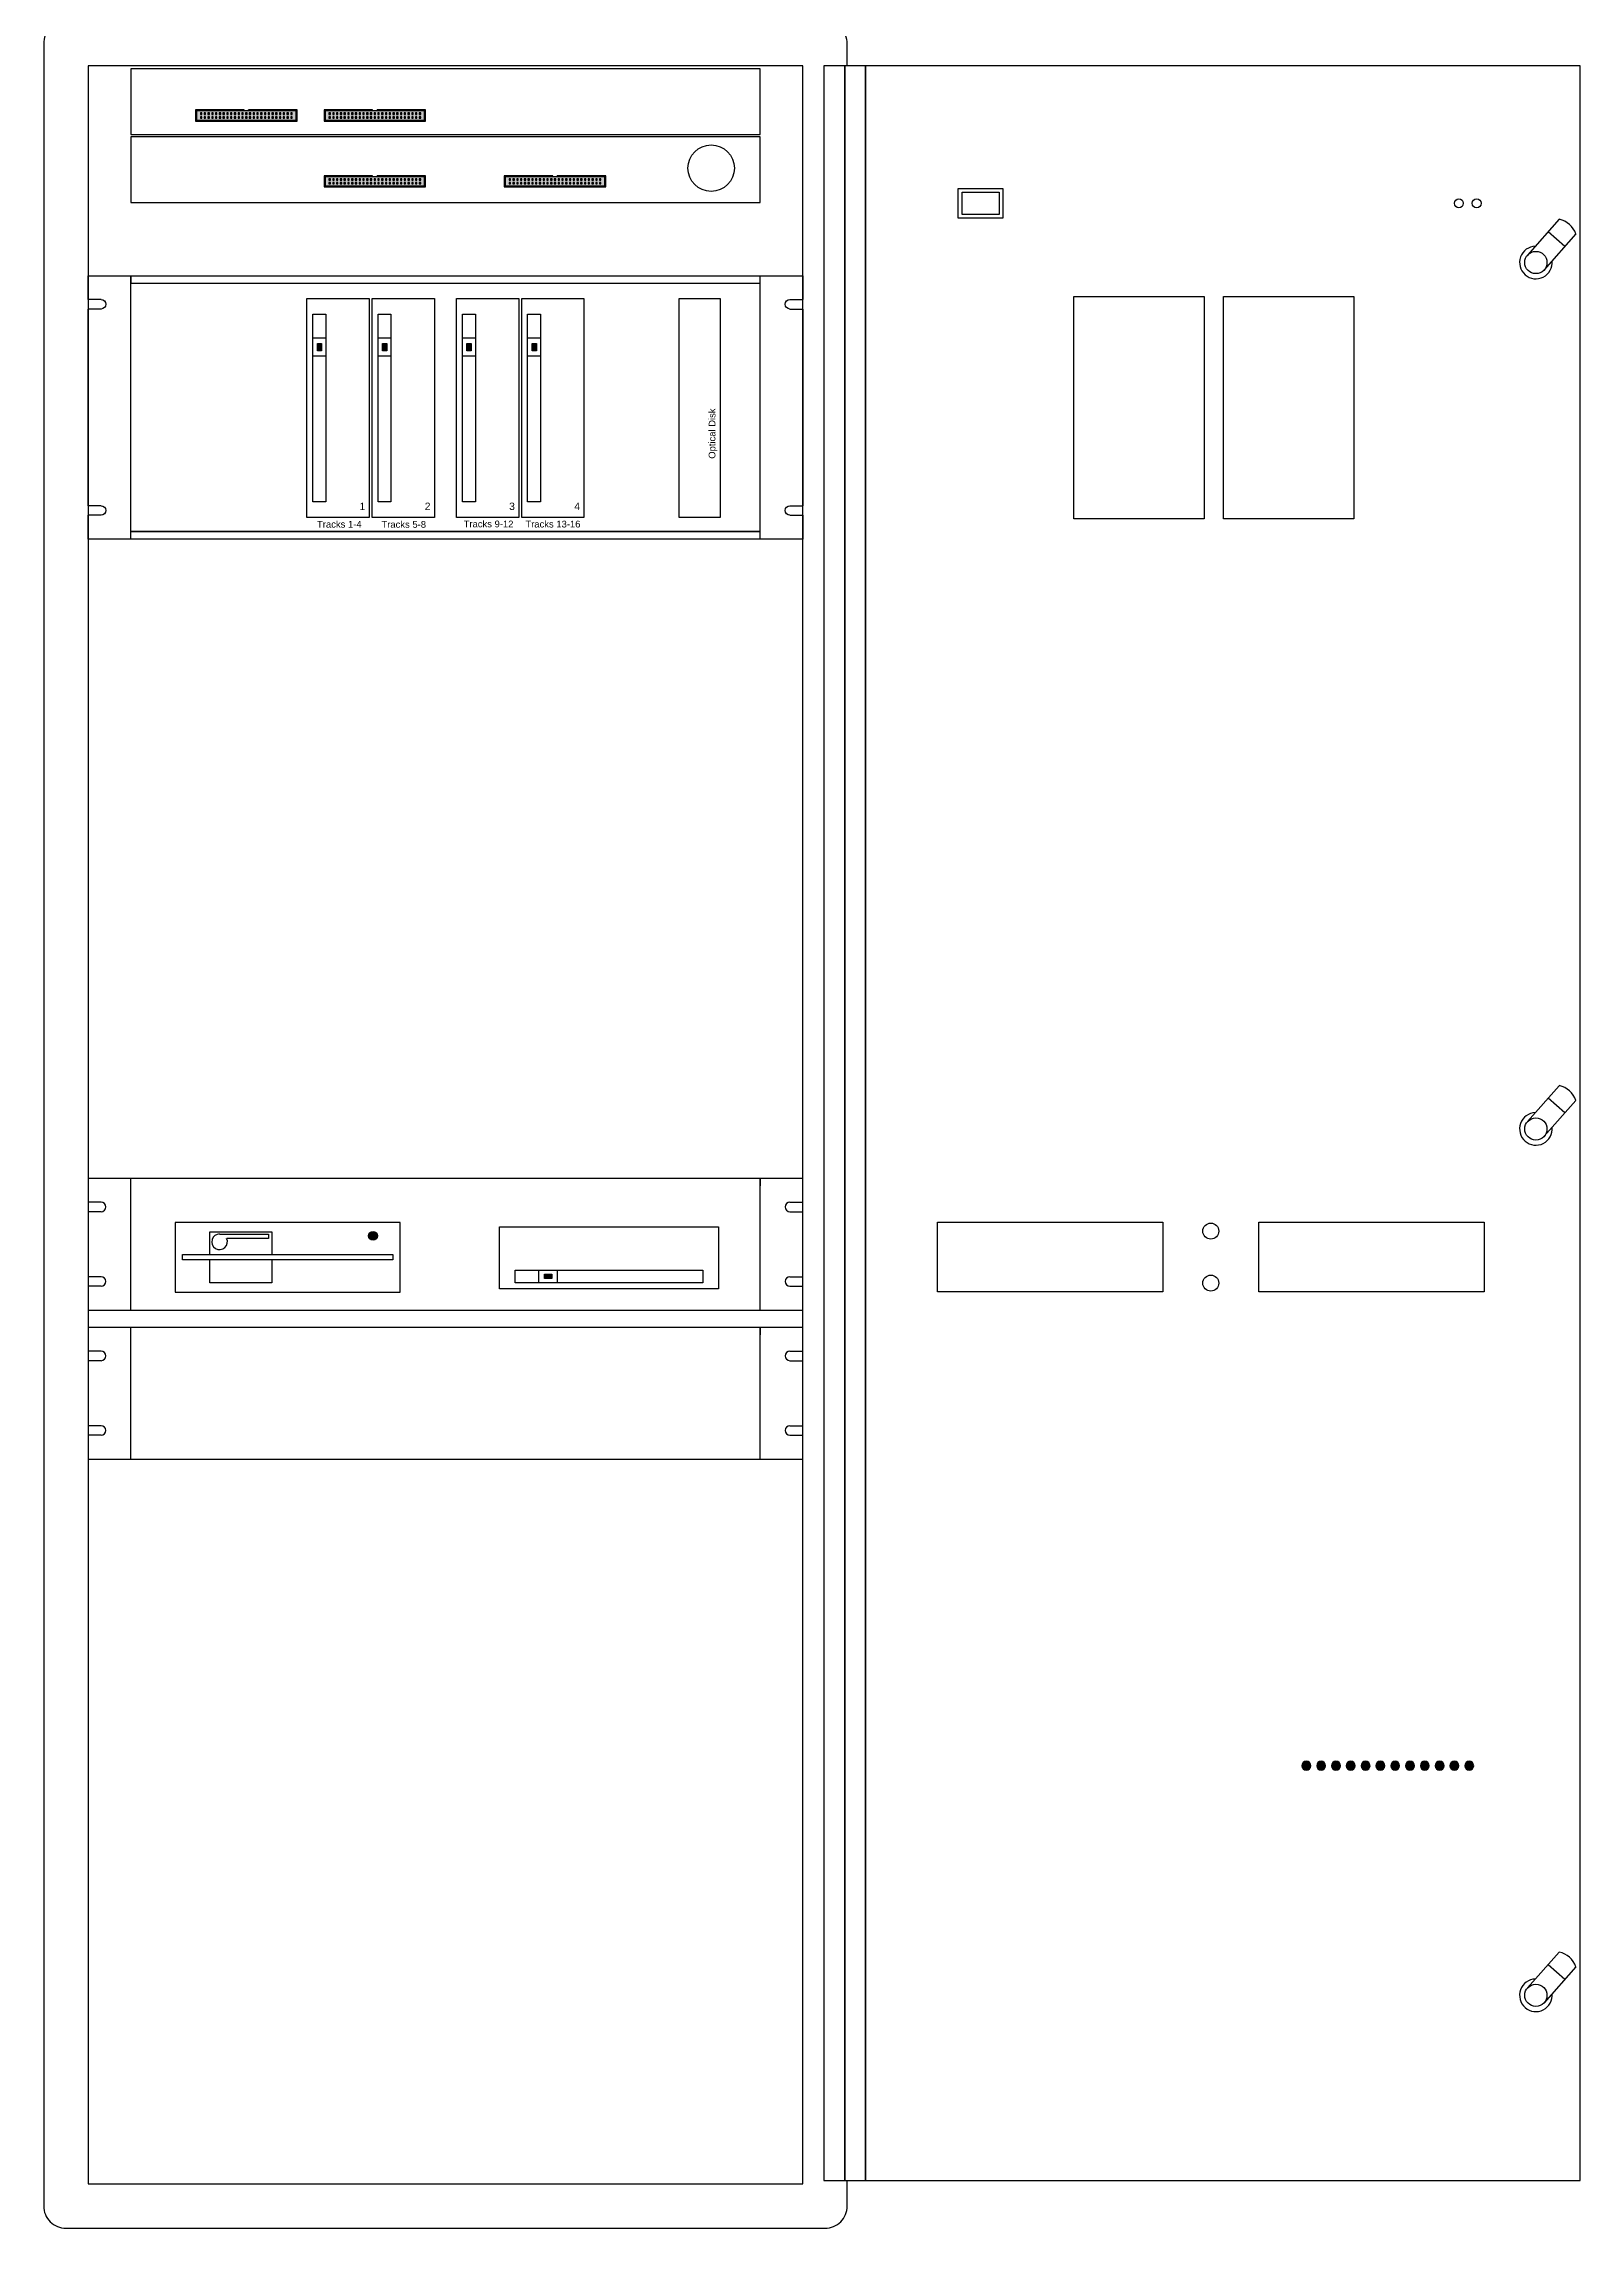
# Model space of a CAD drawing. Header units: millimetres. Extents: x -4275 to 1791, y -353 to 2461.
# Drawn here: x -2010 to -972, y -61 to 1414 of the extents above; entities that cross this region are included whole.
import ezdxf

# ---------------------------------------------------------------- set-up
doc = ezdxf.new("R2010")
doc.units = ezdxf.units.MM
doc.header["$LTSCALE"] = 0.4
doc.styles.get("Standard").update_dxf_attribs({"font": 'ARIALUNI.ttf'})

# ---------------------------------------------------------------- blocks, each defined once
blk = doc.blocks.new('Rack-4HE Drives')
for p, q in [((482.6, 177.8), (0, 177.8)), ((0, 177.8), (0, 161.7)), ((28.8, 0), (28.8, 177.8)), ((453.8, 0), (453.8, 177.8)), ((453.8, 177.8), (453.8, 172.8)), ((482.6, 161.7), (482.6, 177.8)), ((453.8, 172.8), (28.8, 172.8)), ((8.74, 161.7), (0, 161.7)), ((0, 155.3), (0, 22.5)), ((8.74, 155.3), (0, 155.3)), ((473.86, 161.7), (482.6, 161.7)), ((473.86, 155.3), (482.6, 155.3)), ((482.6, 22.5), (482.6, 155.3)), ((8.74, 22.5), (0, 22.5)), ((0, 16.1), (0, 0)), ((8.74, 16.1), (0, 16.1)), ((473.86, 22.5), (482.6, 22.5)), ((473.86, 16.1), (482.6, 16.1)), ((482.6, 0), (482.6, 16.1)), ((0, 0), (482.6, 0)), ((28.8, 0), (28.8, 5)), ((28.8, 5), (453.8, 5)), ((453.8, 5), (28.8, 5))]:
    blk.add_line(p, q)
for centre, start, end in [((8.74, 158.5), 270, 90), ((473.86, 158.5), 90, 270), ((8.74, 19.3), 270, 90), ((473.86, 19.3), 90, 270)]:
    blk.add_arc(centre, 3.2, start, end)
blk = doc.blocks.new('LED-rot')
h = blk.add_hatch(color=256)
h.dxf.hatch_style = 1
h.paths.add_polyline_path([(-3, 0, 1), (3, 0, 1)])
h.paths.add_polyline_path([(2, 0, -1), (-2, 0, -1)], flags=16)
h = blk.add_hatch(color=1)
h.dxf.hatch_style = 1
h.paths.add_polyline_path([(-2, 0, 1), (2, 0, 1)])
for radius in [3, 2]:
    blk.add_circle((0, 0), radius)
blk = doc.blocks.new('Schloss-Hinten')
for p, q in [((15.7, 29.2), (-5.6, 5)), ((27, 19.3), (5.6, -5)), ((8.4, 20.9), (19.6, 11))]:
    blk.add_line(p, q)
blk.add_circle((0, 0), 7.5)
for centre, radius, start, end in [((12.3, 13.9), 15.7, 20.007, 77.254), ((0, 0), 11, 91.6164, 5.6446)]:
    blk.add_arc(centre, radius, start, end)
blk = doc.blocks.new('Festplatte')
h = blk.add_hatch(color=3)
h.dxf.hatch_style = 1
h.paths.add_polyline_path([(7, 112.6), (9.9, 112.6), (9.9, 117.6), (7, 117.6)])
for points in [[(0, 148), (42, 148), (42, 0), (0, 0)], [(4, 137.4), (12.7, 137.4), (12.7, 10.6), (4, 10.6)], [(4, 121.3), (12.7, 121.3), (12.7, 108.9), (4, 108.9)], [(7, 117.6), (9.9, 117.6), (9.9, 112.6), (7, 112.6)]]:
    blk.add_lwpolyline(points, close=True)
blk = doc.blocks.new('Connector-50')
at = {"true_color": 0x7abdff}
h = blk.add_hatch(color=151, dxfattribs=at)
h.dxf.hatch_style = 1
h.paths.add_polyline_path([(6.92, 67.88), (6.92, 35.79), (7.62, 35.79), (7.62, 68.58), (0, 68.58), (0, 0), (7.62, 0), (7.62, 32.79), (6.92, 32.79), (6.92, 0.7), (0.7, 0.7), (0.7, 67.88)])
at = {"true_color": 0x389cff}
h = blk.add_hatch(color=150, dxfattribs=at)
h.dxf.hatch_style = 1
h.paths.add_polyline_path([(0.7, 67.88), (0.7, 0.7), (6.92, 0.7), (6.92, 67.88)])
h.paths.add_polyline_path([(5.58, 65.27), (5.58, 64.27), (4.58, 64.27), (4.58, 65.27)], flags=16)
h.paths.add_polyline_path([(3.04, 65.27), (3.04, 64.27), (2.04, 64.27), (2.04, 65.27)], flags=16)
h.paths.add_polyline_path([(5.58, 62.73), (5.58, 61.73), (4.58, 61.73), (4.58, 62.73)], flags=16)
h.paths.add_polyline_path([(3.04, 62.73), (3.04, 61.73), (2.04, 61.73), (2.04, 62.73)], flags=16)
h.paths.add_polyline_path([(5.58, 60.19), (5.58, 59.19), (4.58, 59.19), (4.58, 60.19)], flags=16)
h.paths.add_polyline_path([(3.04, 60.19), (3.04, 59.19), (2.04, 59.19), (2.04, 60.19)], flags=16)
h.paths.add_polyline_path([(5.58, 57.65), (5.58, 56.65), (4.58, 56.65), (4.58, 57.65)], flags=16)
h.paths.add_polyline_path([(3.04, 57.65), (3.04, 56.65), (2.04, 56.65), (2.04, 57.65)], flags=16)
h.paths.add_polyline_path([(5.58, 55.11), (5.58, 54.11), (4.58, 54.11), (4.58, 55.11)], flags=16)
h.paths.add_polyline_path([(3.04, 55.11), (3.04, 54.11), (2.04, 54.11), (2.04, 55.11)], flags=16)
h.paths.add_polyline_path([(5.58, 52.57), (5.58, 51.57), (4.58, 51.57), (4.58, 52.57)], flags=16)
h.paths.add_polyline_path([(3.04, 52.57), (3.04, 51.57), (2.04, 51.57), (2.04, 52.57)], flags=16)
h.paths.add_polyline_path([(5.58, 50.03), (5.58, 49.03), (4.58, 49.03), (4.58, 50.03)], flags=16)
h.paths.add_polyline_path([(3.04, 50.03), (3.04, 49.03), (2.04, 49.03), (2.04, 50.03)], flags=16)
h.paths.add_polyline_path([(5.58, 47.49), (5.58, 46.49), (4.58, 46.49), (4.58, 47.49)], flags=16)
h.paths.add_polyline_path([(3.04, 47.49), (3.04, 46.49), (2.04, 46.49), (2.04, 47.49)], flags=16)
h.paths.add_polyline_path([(5.58, 44.95), (5.58, 43.95), (4.58, 43.95), (4.58, 44.95)], flags=16)
h.paths.add_polyline_path([(3.04, 44.95), (3.04, 43.95), (2.04, 43.95), (2.04, 44.95)], flags=16)
h.paths.add_polyline_path([(5.58, 42.41), (5.58, 41.41), (4.58, 41.41), (4.58, 42.41)], flags=16)
h.paths.add_polyline_path([(3.04, 42.41), (3.04, 41.41), (2.04, 41.41), (2.04, 42.41)], flags=16)
h.paths.add_polyline_path([(5.58, 39.87), (5.58, 38.87), (4.58, 38.87), (4.58, 39.87)], flags=16)
h.paths.add_polyline_path([(3.04, 39.87), (3.04, 38.87), (2.04, 38.87), (2.04, 39.87)], flags=16)
h.paths.add_polyline_path([(5.58, 37.33), (5.58, 36.33), (4.58, 36.33), (4.58, 37.33)], flags=16)
h.paths.add_polyline_path([(3.04, 37.33), (3.04, 36.33), (2.04, 36.33), (2.04, 37.33)], flags=16)
h.paths.add_polyline_path([(5.58, 34.79), (5.58, 33.79), (4.58, 33.79), (4.58, 34.79)], flags=16)
h.paths.add_polyline_path([(3.04, 34.79), (3.04, 33.79), (2.04, 33.79), (2.04, 34.79)], flags=16)
h.paths.add_polyline_path([(5.58, 32.25), (5.58, 31.25), (4.58, 31.25), (4.58, 32.25)], flags=16)
h.paths.add_polyline_path([(3.04, 32.25), (3.04, 31.25), (2.04, 31.25), (2.04, 32.25)], flags=16)
h.paths.add_polyline_path([(5.58, 29.71), (5.58, 28.71), (4.58, 28.71), (4.58, 29.71)], flags=16)
h.paths.add_polyline_path([(3.04, 29.71), (3.04, 28.71), (2.04, 28.71), (2.04, 29.71)], flags=16)
h.paths.add_polyline_path([(5.58, 27.17), (5.58, 26.17), (4.58, 26.17), (4.58, 27.17)], flags=16)
h.paths.add_polyline_path([(3.04, 27.17), (3.04, 26.17), (2.04, 26.17), (2.04, 27.17)], flags=16)
h.paths.add_polyline_path([(5.58, 24.63), (5.58, 23.63), (4.58, 23.63), (4.58, 24.63)], flags=16)
h.paths.add_polyline_path([(3.04, 24.63), (3.04, 23.63), (2.04, 23.63), (2.04, 24.63)], flags=16)
h.paths.add_polyline_path([(5.58, 22.09), (5.58, 21.09), (4.58, 21.09), (4.58, 22.09)], flags=16)
h.paths.add_polyline_path([(3.04, 22.09), (3.04, 21.09), (2.04, 21.09), (2.04, 22.09)], flags=16)
h.paths.add_polyline_path([(5.58, 19.55), (5.58, 18.55), (4.58, 18.55), (4.58, 19.55)], flags=16)
h.paths.add_polyline_path([(3.04, 19.55), (3.04, 18.55), (2.04, 18.55), (2.04, 19.55)], flags=16)
h.paths.add_polyline_path([(5.58, 17.01), (5.58, 16.01), (4.58, 16.01), (4.58, 17.01)], flags=16)
h.paths.add_polyline_path([(3.04, 17.01), (3.04, 16.01), (2.04, 16.01), (2.04, 17.01)], flags=16)
h.paths.add_polyline_path([(5.58, 14.47), (5.58, 13.47), (4.58, 13.47), (4.58, 14.47)], flags=16)
h.paths.add_polyline_path([(3.04, 14.47), (3.04, 13.47), (2.04, 13.47), (2.04, 14.47)], flags=16)
h.paths.add_polyline_path([(5.58, 11.93), (5.58, 10.93), (4.58, 10.93), (4.58, 11.93)], flags=16)
h.paths.add_polyline_path([(3.04, 11.93), (3.04, 10.93), (2.04, 10.93), (2.04, 11.93)], flags=16)
h.paths.add_polyline_path([(5.58, 9.39), (5.58, 8.39), (4.58, 8.39), (4.58, 9.39)], flags=16)
h.paths.add_polyline_path([(3.04, 9.39), (3.04, 8.39), (2.04, 8.39), (2.04, 9.39)], flags=16)
h.paths.add_polyline_path([(5.58, 6.85), (5.58, 5.85), (4.58, 5.85), (4.58, 6.85)], flags=16)
h.paths.add_polyline_path([(3.04, 6.85), (3.04, 5.85), (2.04, 5.85), (2.04, 6.85)], flags=16)
h.paths.add_polyline_path([(5.58, 4.31), (5.58, 3.31), (4.58, 3.31), (4.58, 4.31)], flags=16)
h.paths.add_polyline_path([(3.04, 4.31), (3.04, 3.31), (2.04, 3.31), (2.04, 4.31)], flags=16)
for p, q in [((6.92, 35.79), (7.62, 35.79)), ((6.92, 32.79), (7.62, 32.79))]:
    blk.add_line(p, q)
blk.add_lwpolyline([(7.62, 35.79), (7.62, 68.58), (0, 68.58), (0, 0), (7.62, 0), (7.62, 32.79)])
for points in [[(6.92, 67.88), (0.7, 67.88), (0.7, 0.7), (6.92, 0.7)], [(2.04, 64.27), (3.04, 64.27), (3.04, 65.27), (2.04, 65.27)], [(2.04, 61.73), (3.04, 61.73), (3.04, 62.73), (2.04, 62.73)], [(2.04, 59.19), (3.04, 59.19), (3.04, 60.19), (2.04, 60.19)], [(4.58, 64.27), (5.58, 64.27), (5.58, 65.27), (4.58, 65.27)], [(4.58, 61.73), (5.58, 61.73), (5.58, 62.73), (4.58, 62.73)], [(4.58, 59.19), (5.58, 59.19), (5.58, 60.19), (4.58, 60.19)], [(2.04, 56.65), (3.04, 56.65), (3.04, 57.65), (2.04, 57.65)], [(2.04, 54.11), (3.04, 54.11), (3.04, 55.11), (2.04, 55.11)], [(2.04, 51.57), (3.04, 51.57), (3.04, 52.57), (2.04, 52.57)], [(2.04, 49.03), (3.04, 49.03), (3.04, 50.03), (2.04, 50.03)], [(2.04, 46.49), (3.04, 46.49), (3.04, 47.49), (2.04, 47.49)], [(2.04, 43.95), (3.04, 43.95), (3.04, 44.95), (2.04, 44.95)], [(4.58, 56.65), (5.58, 56.65), (5.58, 57.65), (4.58, 57.65)], [(4.58, 54.11), (5.58, 54.11), (5.58, 55.11), (4.58, 55.11)], [(4.58, 51.57), (5.58, 51.57), (5.58, 52.57), (4.58, 52.57)], [(4.58, 49.03), (5.58, 49.03), (5.58, 50.03), (4.58, 50.03)], [(4.58, 46.49), (5.58, 46.49), (5.58, 47.49), (4.58, 47.49)], [(4.58, 43.95), (5.58, 43.95), (5.58, 44.95), (4.58, 44.95)], [(2.04, 41.41), (3.04, 41.41), (3.04, 42.41), (2.04, 42.41)], [(2.04, 38.87), (3.04, 38.87), (3.04, 39.87), (2.04, 39.87)], [(2.04, 36.33), (3.04, 36.33), (3.04, 37.33), (2.04, 37.33)], [(2.04, 33.79), (3.04, 33.79), (3.04, 34.79), (2.04, 34.79)], [(2.04, 31.25), (3.04, 31.25), (3.04, 32.25), (2.04, 32.25)], [(2.04, 28.71), (3.04, 28.71), (3.04, 29.71), (2.04, 29.71)], [(4.58, 41.41), (5.58, 41.41), (5.58, 42.41), (4.58, 42.41)], [(4.58, 38.87), (5.58, 38.87), (5.58, 39.87), (4.58, 39.87)], [(4.58, 36.33), (5.58, 36.33), (5.58, 37.33), (4.58, 37.33)], [(4.58, 33.79), (5.58, 33.79), (5.58, 34.79), (4.58, 34.79)], [(4.58, 31.25), (5.58, 31.25), (5.58, 32.25), (4.58, 32.25)], [(4.58, 28.71), (5.58, 28.71), (5.58, 29.71), (4.58, 29.71)], [(2.04, 26.17), (3.04, 26.17), (3.04, 27.17), (2.04, 27.17)], [(2.04, 23.63), (3.04, 23.63), (3.04, 24.63), (2.04, 24.63)], [(2.04, 21.09), (3.04, 21.09), (3.04, 22.09), (2.04, 22.09)], [(2.04, 18.55), (3.04, 18.55), (3.04, 19.55), (2.04, 19.55)], [(2.04, 16.01), (3.04, 16.01), (3.04, 17.01), (2.04, 17.01)], [(4.58, 26.17), (5.58, 26.17), (5.58, 27.17), (4.58, 27.17)], [(4.58, 23.63), (5.58, 23.63), (5.58, 24.63), (4.58, 24.63)], [(4.58, 21.09), (5.58, 21.09), (5.58, 22.09), (4.58, 22.09)], [(4.58, 18.55), (5.58, 18.55), (5.58, 19.55), (4.58, 19.55)], [(4.58, 16.01), (5.58, 16.01), (5.58, 17.01), (4.58, 17.01)], [(2.04, 13.47), (3.04, 13.47), (3.04, 14.47), (2.04, 14.47)], [(2.04, 10.93), (3.04, 10.93), (3.04, 11.93), (2.04, 11.93)], [(2.04, 8.39), (3.04, 8.39), (3.04, 9.39), (2.04, 9.39)], [(2.04, 5.85), (3.04, 5.85), (3.04, 6.85), (2.04, 6.85)], [(2.04, 3.31), (3.04, 3.31), (3.04, 4.31), (2.04, 4.31)], [(4.58, 13.47), (5.58, 13.47), (5.58, 14.47), (4.58, 14.47)], [(4.58, 10.93), (5.58, 10.93), (5.58, 11.93), (4.58, 11.93)], [(4.58, 8.39), (5.58, 8.39), (5.58, 9.39), (4.58, 9.39)], [(4.58, 5.85), (5.58, 5.85), (5.58, 6.85), (4.58, 6.85)], [(4.58, 3.31), (5.58, 3.31), (5.58, 4.31), (4.58, 4.31)]]:
    blk.add_lwpolyline(points, close=True)
blk = doc.blocks.new('Rack-2HE Computer')
for p, q in [((482.6, 88.9), (0, 88.9)), ((0, 88.9), (0, 72.8)), ((28.8, 0), (28.8, 88.9)), ((453.8, 0), (453.8, 88.9)), ((453.8, 88.9), (453.8, 83.9)), ((482.6, 72.8), (482.6, 88.9)), ((8.74, 72.8), (0, 72.8)), ((0, 66.4), (0, 22.5)), ((8.74, 66.4), (0, 66.4)), ((473.86, 72.8), (482.6, 72.8)), ((473.86, 66.4), (482.6, 66.4)), ((482.6, 22.5), (482.6, 66.4)), ((8.74, 22.5), (0, 22.5)), ((0, 16.1), (0, 0)), ((8.74, 16.1), (0, 16.1)), ((473.86, 22.5), (482.6, 22.5)), ((473.86, 16.1), (482.6, 16.1)), ((482.6, 0), (482.6, 16.1)), ((0, 0), (482.6, 0)), ((28.8, 0), (28.8, 5))]:
    blk.add_line(p, q)
for centre, start, end in [((8.74, 69.6), 270, 90), ((473.86, 69.6), 90, 270), ((8.74, 19.3), 270, 90), ((473.86, 19.3), 90, 270)]:
    blk.add_arc(centre, 3.2, start, end)

msp = doc.modelspace()

# ---------------------------------------------------------------- linework, layer by layer
msp.add_lwpolyline([(-1467.5, 1399.3), (-1467.5, 1414.2, 0.414214), (-1482.5, 1429.2), (-1995.1, 1429.2, 0.414214), (-2010.1, 1414.2), (-2010.1, -45.8, 0.414214), (-1995.1, -60.8), (-1482.5, -60.8, 0.414214), (-1467.5, -45.8), (-1467.5, -28.5)], format="xyb")
for points in [[(-1980.1, 1399.2), (-1980.1, -30.8), (-1497.5, -30.8), (-1497.5, 1399.2)], [(-1951.3, 1352.9), (-1526.3, 1352.9), (-1526.4, 1397.3), (-1951.3, 1397.3)], [(-1469.2, 1399.3), (-1483.3, 1399.3), (-1483.3, -28.5), (-1469.2, -28.5)], [(-1455.1, 1399.3), (-1469.2, 1399.3), (-1469.2, -28.5), (-1455.1, -28.5)], [(-1455.1, -28.5), (-972.5, -28.5), (-972.5, 1399.3), (-1455.1, 1399.3)], [(-1951.3, 1307), (-1526.3, 1307), (-1526.4, 1351.4), (-1951.3, 1351.4)], [(-1362.5, 1296.4), (-1392.5, 1296.4), (-1392.5, 1316.4), (-1362.5, 1316.4)], [(-1365, 1298.9), (-1390, 1298.9), (-1390, 1313.9), (-1365, 1313.9)], [(-1580.9, 1242.3), (-1553.4, 1242.3), (-1553.4, 1094.4), (-1580.9, 1094.4)], [(-1226.5, 1093.5), (-1314.5, 1093.5), (-1314.5, 1243.5), (-1226.5, 1243.5)], [(-1125.5, 1093.5), (-1213.5, 1093.5), (-1213.5, 1243.5), (-1125.5, 1243.5)], [(-1921.3, 571.3), (-1769.3, 571.3), (-1769.3, 618.3), (-1921.3, 618.3)], [(-1254.5, 571.5), (-1406.5, 571.5), (-1406.5, 618.5), (-1254.5, 618.5)], [(-1037.5, 571.5), (-1189.5, 571.5), (-1189.5, 618.5), (-1037.5, 618.5)], [(-1916.3, 596.6), (-1774.3, 596.6), (-1774.3, 593.1), (-1916.3, 593.1)]]:
    msp.add_lwpolyline(points, close=True)
for points in [[(-1897.9, 596.6), (-1897.9, 612.1), (-1856, 612.1), (-1856, 596.6)], [(-1891.3, 610.5), (-1858.2, 610.5), (-1858.2, 607.6), (-1886.5, 607.6)], [(-1856, 593.1), (-1856, 577.5), (-1897.9, 577.5), (-1897.9, 593.1)]]:
    msp.add_lwpolyline(points)
for centre, radius in [((-1559.4, 1330.2), 15.7), ((-1054.5, 1306.5), 3), ((-1042.5, 1306.5), 3), ((-1222, 612.5), 5.4), ((-1222, 577.4), 5.4)]:
    msp.add_circle(centre, radius)
msp.add_arc((-1891.3, 605.3), 5.27, 90, 25.9435)

# ---------------------------------------------------------------- block references
at = {"rotation": 90}
for name, p in [('Connector-50', (-1839, 1361.9)), ('Connector-50', (-1752.2, 1361.9)), ('Connector-50', (-1752.2, 1317.5)), ('Connector-50', (-1630.5, 1317.5)), ('Festplatte', (-1554.4, 573.5))]:
    msp.add_blockref(name, p, dxfattribs=at)
for name, p in [('Schloss-Hinten', (-1002.5, 1266.5)), ('Festplatte', (-1832.3, 1094.3)), ('Festplatte', (-1788.3, 1094.3)), ('Festplatte', (-1731.3, 1094.3)), ('Festplatte', (-1687.3, 1094.3)), ('Schloss-Hinten', (-1002.5, 681.5)), ('Rack-2HE Computer', (-1980.1, 559.2)), ('LED-rot', (-1787.7, 609.3)), ('Rack-2HE Computer', (-1980.1, 458.6)), ('Schloss-Hinten', (-1002.5, 96.5))]:
    msp.add_blockref(name, p)
at = {"xscale": -1}
for name, p in [('Rack-4HE Drives', (-1497.5, 1079.8)), ('LED-rot', (-1157.5, 251.5)), ('LED-rot', (-1147.5, 251.5)), ('LED-rot', (-1137.5, 251.5)), ('LED-rot', (-1127.5, 251.5)), ('LED-rot', (-1117.5, 251.5)), ('LED-rot', (-1107.5, 251.5)), ('LED-rot', (-1097.5, 251.5)), ('LED-rot', (-1087.5, 251.5)), ('LED-rot', (-1077.5, 251.5)), ('LED-rot', (-1067.5, 251.5)), ('LED-rot', (-1057.5, 251.5)), ('LED-rot', (-1047.5, 251.5))]:
    msp.add_blockref(name, p, dxfattribs=at)

# ---------------------------------------------------------------- texts
msp.add_text('Optical Disk', height=4.558, rotation=90).set_placement((-1556.5, 1134))
for s, height, p in [('Tracks 1-4', 4.56, (-1825.5, 1087.5)), ('1', 5, (-1796.8, 1099.4)), ('Tracks 5-8', 4.56, (-1782, 1087.4)), ('2', 5, (-1752.8, 1099.4)), ('Tracks 9-12', 4.558, (-1726.5, 1087.7)), ('3', 5, (-1695.8, 1099.4)), ('Tracks 13-16', 4.558, (-1684.8, 1087.6)), ('4', 5, (-1651.8, 1099.4))]:
    msp.add_text(s, height=height).set_placement(p)

doc.saveas('drawing.dxf')
